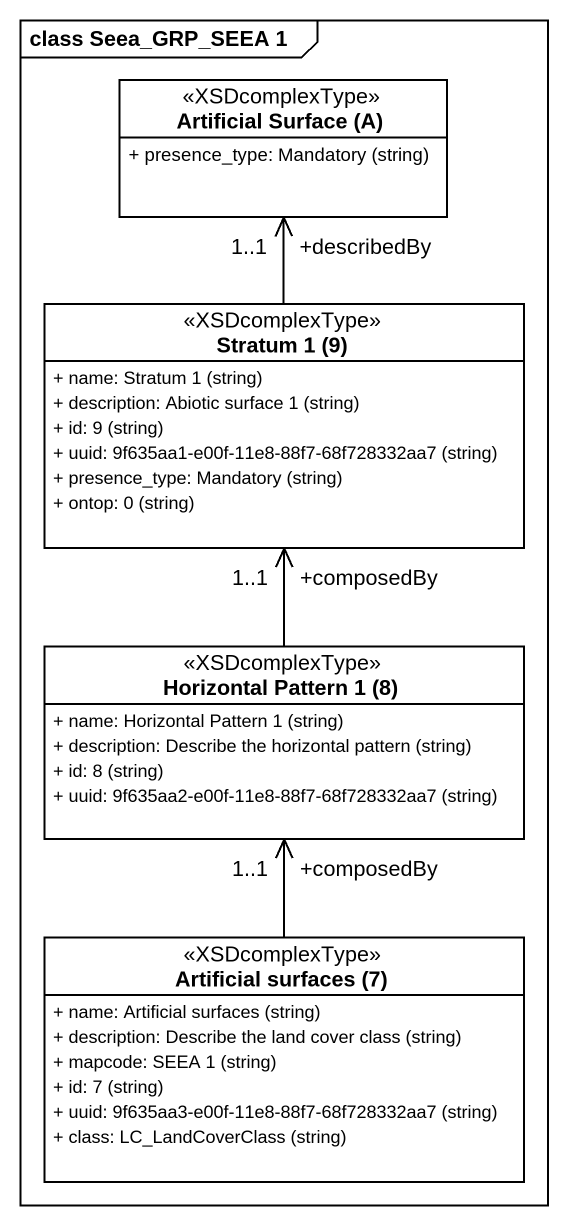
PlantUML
@startuml
mainframe class Seea_GRP_SEEA 1
hide circle
hide empty members
skinparam classAttributeIconSize 0
class "Artificial Surface (A)" as Artificial_Surface_A <<XSDcomplexType>> {
  {field} + presence_type: Mandatory (string)
}
class "Stratum 1 (9)" as Stratum_1_9 <<XSDcomplexType>> {
  {field} + name: Stratum 1 (string)
  {field} + description: Abiotic surface 1 (string)
  {field} + id: 9 (string)
  {field} + uuid: 9f635aa1-e00f-11e8-88f7-68f728332aa7 (string)
  {field} + presence_type: Mandatory (string)
  {field} + ontop: 0 (string)
}
class "Horizontal Pattern 1 (8)" as Horizontal_Pattern_1_8 <<XSDcomplexType>> {
  {field} + name: Horizontal Pattern 1 (string)
  {field} + description: Describe the horizontal pattern (string)
  {field} + id: 8 (string)
  {field} + uuid: 9f635aa2-e00f-11e8-88f7-68f728332aa7 (string)
}
class "Artificial surfaces (7)" as Artificial_surfaces_7 <<XSDcomplexType>> {
  {field} + name: Artificial surfaces (string)
  {field} + description: Describe the land cover class (string)
  {field} + mapcode: SEEA 1 (string)
  {field} + id: 7 (string)
  {field} + uuid: 9f635aa3-e00f-11e8-88f7-68f728332aa7 (string)
  {field} + class: LC_LandCoverClass (string)
}
Stratum_1_9 -up-> "+describedBy\n1..1" Artificial_Surface_A
Horizontal_Pattern_1_8 -up-> "+composedBy\n1..1" Stratum_1_9
Artificial_surfaces_7 -up-> "+composedBy\n1..1" Horizontal_Pattern_1_8
@enduml
